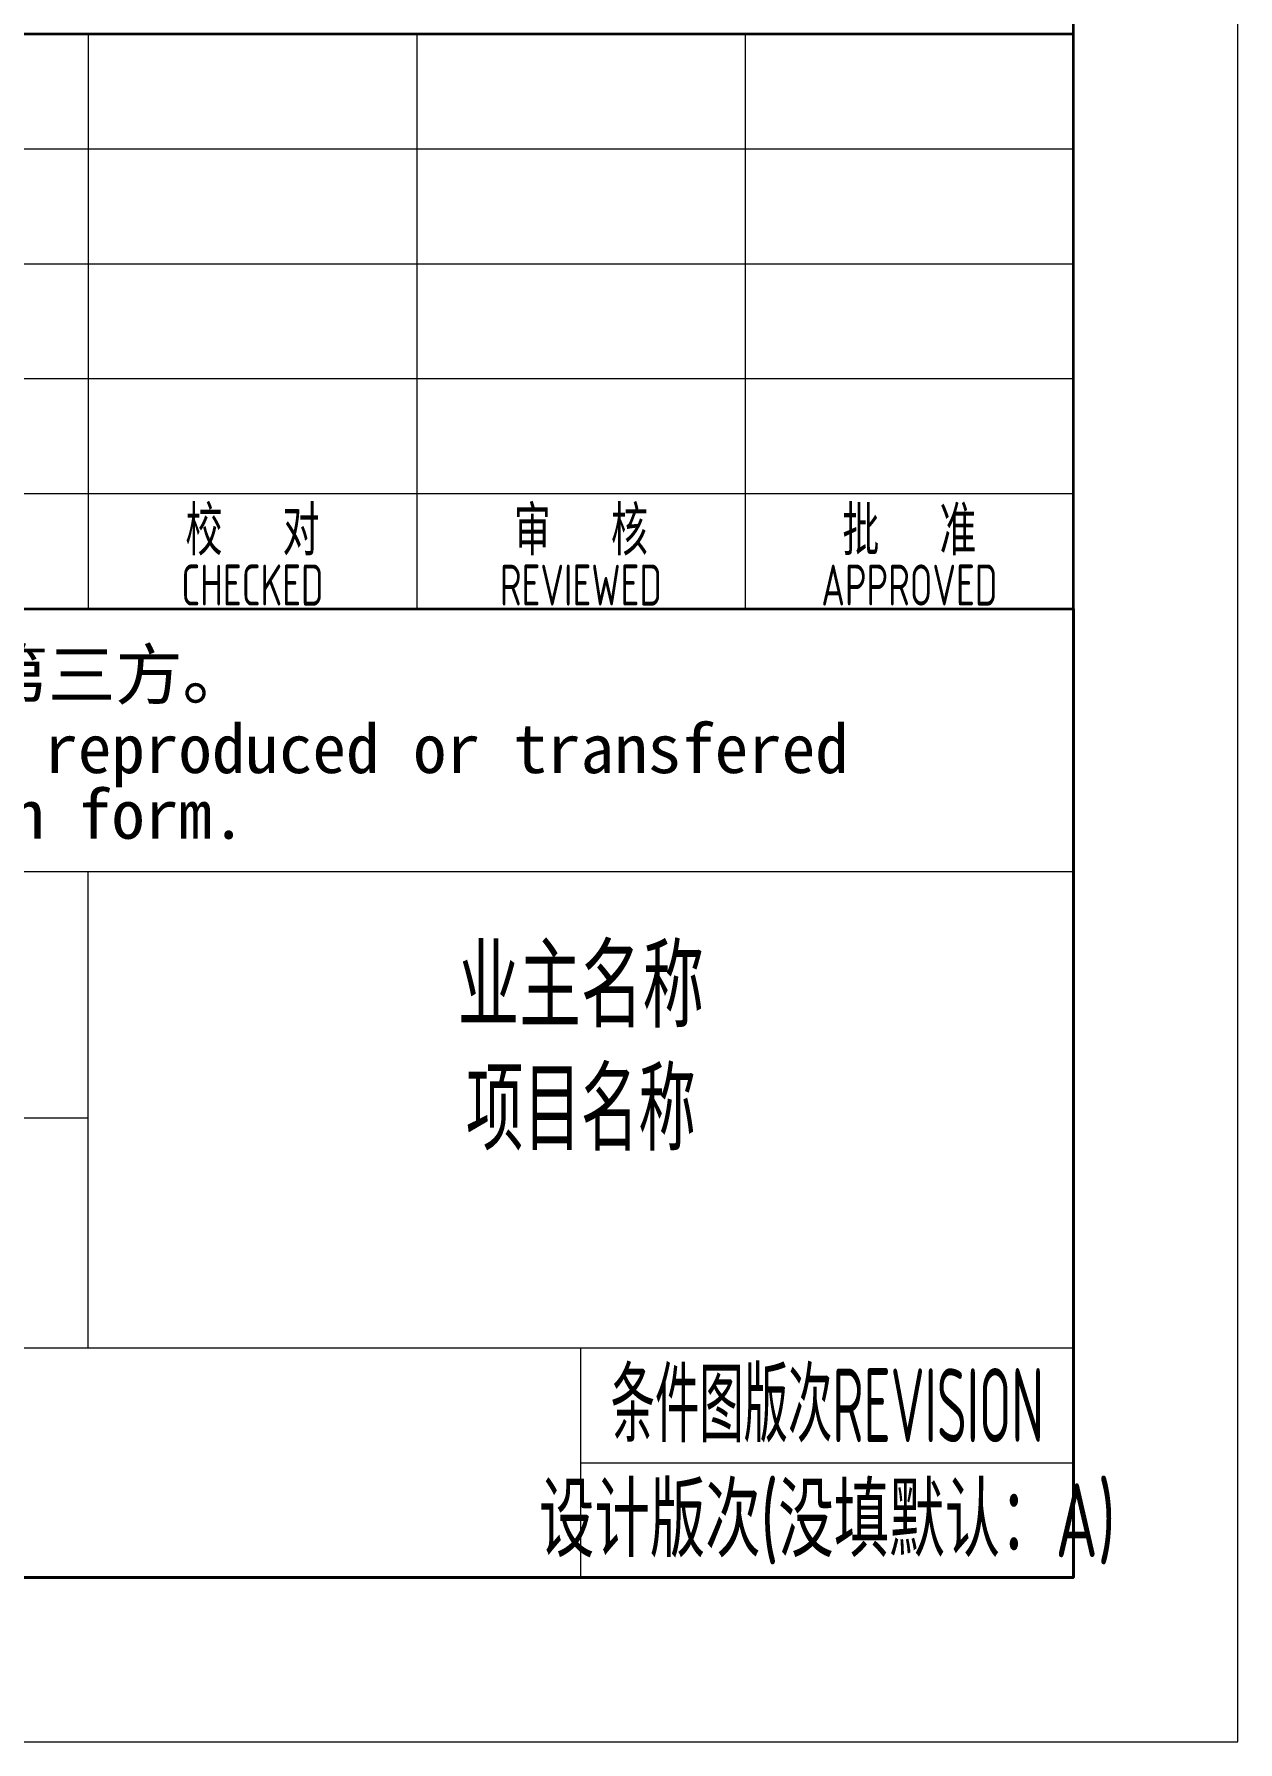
# Model space of a CAD drawing. Header units: millimetres. Extents: x 7175 to 8016, y -341 to 253.
# Drawn here: x 7943 to 8016.3, y -341 to -237 of the extents above; entities that cross this region are included whole.
import ezdxf
from ezdxf.enums import TextEntityAlignment as Align

# ---------------------------------------------------------------- set-up
doc = ezdxf.new("R2010")
doc.units = ezdxf.units.MM
for name, color, linetype, lineweight in [('1粗实线', 7, 'Continuous', 35), ('7文本', 2, 'Continuous', 13), ('9图表', 4, 'Continuous', 13)]:
    doc.layers.add(name, color=color, linetype=linetype, lineweight=lineweight)
doc.styles.add('lanpec', font='bpec_e.shx', dxfattribs={"width": 0.75, "bigfont": 'hztxt.shx'})
doc.styles.add('黑体', font='simhei.ttf', dxfattribs={"width": 1.5})

# ---------------------------------------------------------------- blocks, each defined once
blk = doc.blocks.new('A1-零部件图-LANPEC-AUTOPRINT')
at = {"layer": '1粗实线'}
blk.add_lwpolyline([(-816, 10), (-10, 10), (-10, 584), (-816, 584)], close=True, dxfattribs=at)
at = {"layer": '9图表'}
blk.add_lwpolyline([(-841, 0), (0, 0), (0, 594), (-841, 594)], close=True, dxfattribs=at)

msp = doc.modelspace()

# ---------------------------------------------------------------- linework, layer by layer
at = {"layer": '1粗实线'}
for points in [[(8006.27, -236.96), (7826.27, -236.96), (7826.27, -271.96), (8006.27, -271.96)], [(7826.27, -271.96), (8006.27, -271.96), (8006.27, -330.96), (7826.27, -330.96)]]:
    msp.add_lwpolyline(points, close=True, dxfattribs=at)
at = {"layer": '9图表'}
for p, q in [((8006.27, -236.96), (7832.27, -236.96)), ((7946.27, -236.96), (7946.27, -271.96)), ((7946.27, -236.96), (7946.27, -271.96)), ((7966.27, -236.96), (7966.27, -271.96)), ((7986.27, -236.96), (7986.27, -271.96)), ((8006.27, -243.96), (7832.27, -243.96)), ((8006.27, -250.96), (7832.27, -250.96)), ((8006.27, -257.96), (7832.27, -257.96)), ((8006.27, -264.96), (7832.27, -264.96)), ((7826.27, -287.96), (8006.27, -287.96)), ((7946.27, -316.96), (7946.27, -287.96)), ((7826.27, -302.96), (7946.27, -302.96)), ((7976.27, -330.96), (7976.27, -316.96))]:
    msp.add_line(p, q, dxfattribs=at)
at = {"layer": '9图表', "color": 4}
for p, q in [((7826.27, -287.96), (8006.27, -287.96)), ((7826.27, -287.96), (8006.27, -287.96)), ((7871.27, -316.96), (8006.27, -316.96)), ((7976.27, -323.96), (8006.27, -323.96))]:
    msp.add_line(p, q, dxfattribs=at)

# ---------------------------------------------------------------- block references
msp.add_blockref('A1-零部件图-LANPEC-AUTOPRINT', (8016.27, -340.96))

# ---------------------------------------------------------------- texts
at = {"layer": '7文本', "style": 'lanpec'}
for s, height, width, p in [('业主名称', 5, 0.75, (7976.27, -294.96)), ('项目名称', 5, 0.7, (7976.27, -302.46)), ('设计版次(没填默认：A)', 4.5, 0.75, (7991.27, -327.46))]:
    msp.add_text(s, height=height, dxfattribs=dict(at, width=width)).set_placement(p, align=Align.MIDDLE_CENTER)
at = {"layer": '9图表', "style": 'lanpec', "width": 0.75}
for s, height, p in [('校   对', 3, (7956.27, -267.21, 0)), ('审   核', 3, (7976.27, -267.21)), ('批   准', 3, (7996.27, -267.21)), ('CHECKED', 2.5, (7956.27, -270.51, 0)), ('REVIEWED', 2.5, (7976.27, -270.51)), ('APPROVED', 2.5, (7996.27, -270.51))]:
    msp.add_text(s, height=height, dxfattribs=at).set_placement(p, align=Align.MIDDLE_CENTER)
at = {"layer": '9图表', "style": '黑体'}
for s, p in [('本文件产权属LANPEC所有,未经LANPEC书面许可不准复制或转让第三方。', (7827.27, -275.96)), ('This document is the property of LANPEC. It shall not be reproduced or transfered', (7827.27, -280.46)), ("to any other party without LANPEC's permission in written form.", (7827.27, -284.46))]:
    msp.add_text(s, height=3, dxfattribs=at).set_placement(p, align=Align.MIDDLE_LEFT)
at = {"layer": '9图表', "color": 4, "style": 'lanpec', "width": 0.6}
msp.add_text('条件图版次REVISION', height=4.5, dxfattribs=at).set_placement((7991.27, -320.46), align=Align.MIDDLE_CENTER)

doc.saveas('drawing.dxf')
